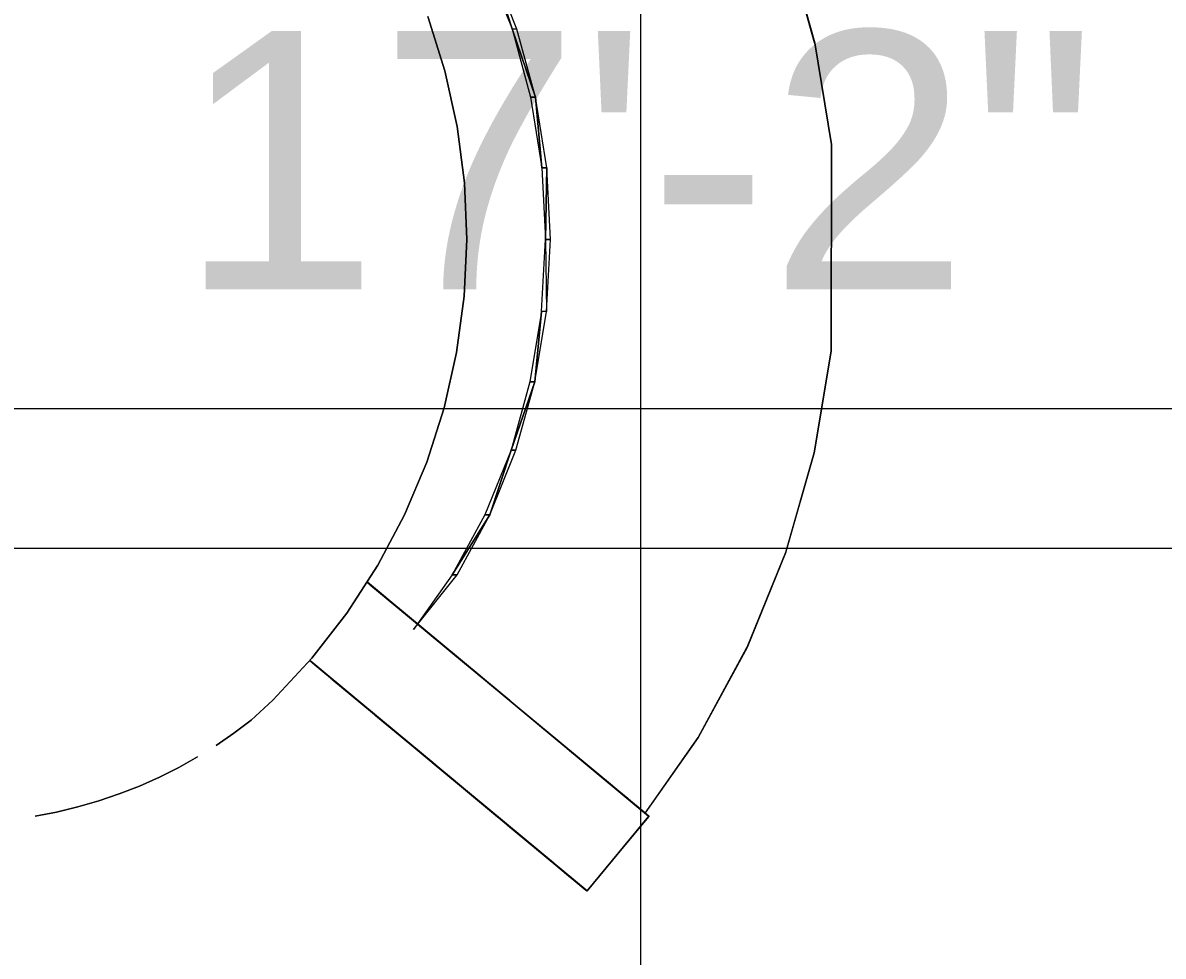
# Model space of a CAD drawing. Extents: x -566 to 72611, y -487 to 32334.
# Drawn here: x 423.36 to 436.6, y 148.78 to 159.62 of the extents above; entities that cross this region are included whole.
import ezdxf

# ---------------------------------------------------------------- set-up
doc = ezdxf.new("R2010")
doc.units = 0
doc.header["$LTSCALE"] = 0.5
doc.header["$MEASUREMENT"] = 0
doc.layers.get('0').update_dxf_attribs({"color": 20, "linetype": 'CONTINUOUS'})
doc.layers.get('DEFPOINTS').update_dxf_attribs({"linetype": 'CONTINUOUS', "lineweight": 5})
doc.layers.add('Annotations', color=40, linetype='CONTINUOUS', lineweight=5)
doc.layers.add('floor', color=7, linetype='CONTINUOUS', lineweight=5, true_color=0xcfcfcf)
doc.layers.add('layout', color=7, linetype='CONTINUOUS', lineweight=5, true_color=0xcfcfcf)
doc.styles.get("Standard").update_dxf_attribs({"font": 'arial.ttf'})
doc.dimstyles.new('Arch96', dxfattribs={"dimscale": 96, "dimtxt": 0.03125, "dimasz": 0.015625, "dimexe": 0.046875, "dimexo": 0.0625, "dimgap": 0.03125, "dimtad": 1, "dimtoh": 1, "dimdec": 4, "dimzin": 3, "dimdsep": 46, "dimlunit": 4, "dimtxsty": 'Standard', "dimblk": 'DOT', "dimcen": 0, "dimdle": 0.046875, "dimclrd": 256, "dimclre": 256, "dimclrt": 256, "dimaunit": 1, "dimadec": 3, "dimazin": 2, "dimtfac": 1, "dimtdec": 4, "dimtmove": 2, "dimatfit": 3, "dimldrblk": 'ARO14', "dimfxl": 1, "dimfrac": 2, "dimlwd": -1, "dimlwe": -1, "dimarcsym": 0})

# ---------------------------------------------------------------- blocks, each defined once
blk = doc.blocks.new('_Dot')
at = {"color": 0, "linetype": 'ByBlock', "lineweight": -2}
blk.add_line((-0.5, 0), (-1, 0), dxfattribs=at)
at = {"color": 0, "linetype": 'ByBlock', "const_width": 0.5}
blk.add_lwpolyline([(-0.25, 0, 1), (0.25, 0, 1)], format="xyb", close=True, dxfattribs=at)
blk = doc.blocks.new('*D12')
at = {"layer": 'Annotations', "transparency": 16777216}
for p, q in [((327.5, 167.75), (327.5, 149.016)), ((533.5, 167.75), (533.5, 149.016)), ((329, 153.516), (532, 153.516))]:
    blk.add_line(p, q, dxfattribs=at)
at = {"layer": 'DEFPOINTS', "color": 0, "transparency": 16777216}
for p in [(327.5, 173.75), (533.5, 173.75), (533.5, 153.516)]:
    blk.add_point(p, dxfattribs=at)
at = {"layer": 'Annotations', "transparency": 16777216, "xscale": 1.5, "yscale": 1.5, "zscale": 1.5, "rotation": 180}
blk.add_blockref('_Dot', (327.5, 153.516), dxfattribs=at)
at = {"layer": 'Annotations', "transparency": 16777216, "xscale": 1.5, "yscale": 1.5, "zscale": 1.5}
blk.add_blockref('_Dot', (533.5, 153.516), dxfattribs=at)
at = {"layer": 'Annotations', "transparency": 16777216, "insert": (430.5, 158.023), "char_height": 3, "attachment_point": 5}
blk.add_mtext('17\'-2"', dxfattribs=at)
blk = doc.blocks.new('ARO14')
blk.add_line((0, 0), (-1.0208, 0))
at = {"const_width": 0.0625}
blk.add_lwpolyline([(-0.7701, 0.4684), (0, 0), (-0.7701, -0.4684)], dxfattribs=at)

msp = doc.modelspace()

# ---------------------------------------------------------------- hatches: boundary and pattern name
at = {"layer": 'floor'}
h = msp.add_hatch(dxfattribs=at)
h.set_pattern_fill('ANSI37', color=256, scale=100, angle=45)
h.set_pattern_definition([(90, (243.028, 267.632), (-12.5, 9e-16), []), (180, (243.028, 267.632), (-9e-16, -12.5), [])])
h.paths.add_polyline_path([(253.46925, 349.5), (154.11744, 349.5), (154.11744, 348.5), (101.14781, 348.5), (101.14781, 349.5), (0, 349.5), (0, 344.5), (36, 344.5, -0.33835703), (0, 308.66941), (0, 308.5), (0, 173.75), (253.46925, 173.75)])
h.paths.add_polyline_path([(36, 344.5), (0, 344.5), (0, 308.66941, 0.33835703)], flags=17)
h.paths.add_polyline_path([(253.46925, 173.75), (0, 173.75), (0, 173.74997), (0, 169.75), (253.46925, 169.75)])
h.paths.add_polyline_path([(253.46925, 169.75), (0, 169.75), (0, 149.21137), (36, 149.21137, -0.33835703), (0, 113.38078), (0, 113.21137), (0, 29.94998), (0, -5), (253.46925, -5)])
h.paths.add_polyline_path([(36, 149.21137), (0, 149.21137), (0, 113.38078, 0.33835703)], flags=17)
h.paths.add_polyline_path([(575.25, 169.75), (510, 169.75), (474.75, 169.75), (327.5, 169.75), (285.46925, 169.75), (285.46925, 165.75), (253.46925, 165.75), (253.46925, -5), (263.99725, -5), (263.99725, 95.99051), (287, 95.99051), (287, 97.5), (292, 97.5), (292, -5), (341.25, -5), (341.25, 13.02988), (341.25012, 15.02988), (346.24839, 15.02988, 0.36108524), (374.08728, 41.24999), (346.25012, 41.24999), (346.25012, 42.99999), (341.25, 42.99999), (341.25, 44.99999), (341.25, 97.5), (357.75, 97.5), (405.75, 97.5), (575.25, 97.5)])

# ---------------------------------------------------------------- linework, layer by layer
at = {"layer": 'layout'}
for points in [[(432.55753, 159.38877, 2.21469), (432.55753, 159.38877, 2.21469), (432.55497, 159.3888, 2.17445), (432.23379, 160.54251, 2.23662)], [(428.74042, 160.30048, -7.71614), (428.74042, 160.30048, -7.71614), (429.03958, 159.54765, -7.7356), (428.79791, 160.30035, -6.82658)], [(429.09707, 159.54752, -6.84605), (429.09707, 159.54752, -6.84605), (428.79791, 160.30035, -6.82658), (429.03958, 159.54765, -7.7356)], [(428.25988, 159.06108, -10.77782), (428.25988, 159.06108, -10.77782), (428.06054, 159.69146, -10.77782), (428.25988, 159.06108, -9.65101)], [(428.06054, 159.69146, -9.65101), (428.06054, 159.69146, -9.65101), (428.25988, 159.06108, -9.65101), (428.06054, 159.69146, -10.77782)], [(429.25625, 158.75454, -7.74973), (429.25625, 158.75454, -7.74973), (429.31374, 158.75441, -6.86018), (429.03958, 159.54765, -7.7356)], [(429.09707, 159.54752, -6.84605), (429.09707, 159.54752, -6.84605), (429.03958, 159.54765, -7.7356), (429.31374, 158.75441, -6.86018)], [(432.55753, 159.38877, 2.21469), (432.55753, 159.38877, 2.21469), (432.55631, 159.38789, 2.25488), (432.75254, 158.2046, 2.20396)], [(428.4028, 158.41622, -10.77782), (428.4028, 158.41622, -10.77782), (428.25988, 159.06108, -10.77782), (428.4028, 158.41622, -9.65101)], [(428.25988, 159.06108, -9.65101), (428.25988, 159.06108, -9.65101), (428.4028, 158.41622, -9.65101), (428.25988, 159.06108, -10.77782)], [(429.25625, 158.75454, -7.74973), (429.25625, 158.75454, -7.74973), (429.38691, 157.93429, -7.75831), (429.31374, 158.75441, -6.86018)], [(429.44441, 157.93416, -6.86875), (429.44441, 157.93416, -6.86875), (429.31374, 158.75441, -6.86018), (429.38691, 157.93429, -7.75831)], [(428.48844, 157.76163, -10.77782), (428.48844, 157.76163, -10.77782), (428.4028, 158.41622, -10.77782), (428.48844, 157.76163, -9.65101)], [(428.4028, 158.41622, -9.65101), (428.4028, 158.41622, -9.65101), (428.48844, 157.76163, -9.65101), (428.4028, 158.41622, -10.77782)], [(432.74857, 155.80613, 2.21651), (432.74857, 155.80613, 2.21651), (432.75254, 158.2046, 2.20396), (432.74735, 155.8069, 2.25669)], [(429.38691, 157.93429, -7.75831), (429.38691, 157.93429, -7.75831), (429.42941, 157.10042, -7.76118), (429.44441, 157.93416, -6.86875)], [(429.48703, 157.10029, -6.87163), (429.48703, 157.10029, -6.87163), (429.44441, 157.93416, -6.86875), (429.42941, 157.10042, -7.76118)], [(428.51596, 157.10226, -10.77782), (428.51596, 157.10226, -10.77782), (428.48844, 157.76163, -10.77782), (428.51596, 157.10226, -9.65101)], [(428.48844, 157.76163, -9.65101), (428.48844, 157.76163, -9.65101), (428.51596, 157.10226, -9.65101), (428.48844, 157.76163, -10.77782)], [(428.48538, 156.443, -10.77782), (428.48538, 156.443, -10.77782), (428.51596, 157.10226, -10.77782), (428.48538, 156.443, -9.65101)], [(428.51596, 157.10226, -9.65101), (428.51596, 157.10226, -9.65101), (428.48538, 156.443, -9.65101), (428.51596, 157.10226, -10.77782)], [(429.42941, 157.10042, -7.76118), (429.42941, 157.10042, -7.76118), (429.44054, 156.26665, -6.86875), (429.38305, 156.26678, -7.75831)], [(429.48703, 157.10029, -6.87163), (429.48703, 157.10029, -6.87163), (429.42941, 157.10042, -7.76118), (429.44054, 156.26665, -6.86875)], [(428.39671, 155.78881, -10.77782), (428.39671, 155.78881, -10.77782), (428.48538, 156.443, -10.77782), (428.39671, 155.78881, -9.65101)], [(428.48538, 156.443, -9.65101), (428.48538, 156.443, -9.65101), (428.39671, 155.78881, -9.65101), (428.48538, 156.443, -10.77782)], [(429.24858, 155.44715, -7.74973), (429.24858, 155.44715, -7.74973), (429.30608, 155.44701, -6.86018), (429.38305, 156.26678, -7.75831)], [(429.44054, 156.26665, -6.86875), (429.44054, 156.26665, -6.86875), (429.38305, 156.26678, -7.75831), (429.30608, 155.44701, -6.86018)], [(428.25081, 155.14462, -10.77782), (428.25081, 155.14462, -10.77782), (428.39671, 155.78881, -10.77782), (428.25081, 155.14462, -9.65101)], [(428.39671, 155.78881, -9.65101), (428.39671, 155.78881, -9.65101), (428.25081, 155.14462, -9.65101), (428.39671, 155.78881, -10.77782)], [(432.74857, 155.80613, 2.21651), (432.74857, 155.80613, 2.21651), (432.54966, 154.62278, 2.23962), (432.74613, 155.8058, 2.17627)], [(429.24858, 155.44715, -7.74973), (429.24858, 155.44715, -7.74973), (429.02824, 154.65505, -7.7356), (429.30608, 155.44701, -6.86018)], [(429.08573, 154.65492, -6.84605), (429.08573, 154.65492, -6.84605), (429.30608, 155.44701, -6.86018), (429.02824, 154.65505, -7.7356)], [(428.04854, 154.51517, -10.77782), (428.04854, 154.51517, -10.77782), (428.25081, 155.14462, -10.77782), (428.04854, 154.51517, -9.65101)], [(428.25081, 155.14462, -9.65101), (428.25081, 155.14462, -9.65101), (428.04854, 154.51517, -9.65101), (428.25081, 155.14462, -10.77782)], [(428.72559, 153.90362, -7.71614), (428.72559, 153.90362, -7.71614), (428.78309, 153.90348, -6.82658), (429.02824, 154.65505, -7.7356)], [(429.08573, 154.65492, -6.84605), (429.08573, 154.65492, -6.84605), (429.02824, 154.65505, -7.7356), (428.78309, 153.90348, -6.82658)], [(432.22228, 153.47043, 2.27361), (432.22228, 153.47043, 2.27361), (432.54966, 154.62278, 2.23962), (432.22118, 153.4723, 2.31377)], [(427.79163, 153.90523, -10.77782), (427.79163, 153.90523, -10.77782), (428.04854, 154.51517, -10.77782), (427.79163, 153.90523, -9.65101)], [(428.04854, 154.51517, -9.65101), (428.04854, 154.51517, -9.65101), (427.79163, 153.90523, -9.65101), (428.04854, 154.51517, -10.77782)], [(427.48192, 153.31934, -10.77782), (427.48192, 153.31934, -10.77782), (427.79163, 153.90523, -10.77782), (427.48192, 153.31934, -9.65101)], [(427.79163, 153.90523, -9.65101), (427.79163, 153.90523, -9.65101), (427.48192, 153.31934, -9.65101), (427.79163, 153.90523, -10.77782)], [(428.72559, 153.90362, -7.71614), (428.72559, 153.90362, -7.71614), (428.34568, 153.20525, -7.69168), (428.78309, 153.90348, -6.82658)], [(428.40317, 153.20511, -6.80212), (428.40317, 153.20511, -6.80212), (428.78309, 153.90348, -6.82658), (428.34568, 153.20525, -7.69168)], [(432.22118, 153.4723, 2.31377), (432.22118, 153.4723, 2.31377), (431.76977, 152.36634, 2.35818), (432.22228, 153.47043, 2.27361)], [(431.77062, 152.36399, 2.31804), (431.77062, 152.36399, 2.31804), (432.22228, 153.47043, 2.27361), (431.76977, 152.36634, 2.35818)], [(432.22228, 153.47043, 2.27361), (432.22228, 153.47043, 2.27361), (431.77062, 152.36399, 2.31804), (432.21971, 153.46989, 2.23338)], [(427.12162, 152.76188, -10.77782), (427.12162, 152.76188, -10.77782), (427.48192, 153.31934, -10.77782), (427.12162, 152.76188, -9.65101)], [(427.48192, 153.31934, -9.65101), (427.48192, 153.31934, -9.65101), (427.12162, 152.76188, -9.65101), (427.48192, 153.31934, -10.77782)], [(428.34568, 153.20525, -7.69168), (428.34568, 153.20525, -7.69168), (427.89474, 152.57152, -7.66262), (428.40317, 153.20511, -6.80212)], [(428.22808, 152.39744, -10.58163), (428.22808, 152.39744, -10.58163), (428.20822, 152.41397, -10.8041), (427.35963, 153.1193, -10.69409)], [(427.3801, 153.10232, -10.46512), (427.3801, 153.10232, -10.46512), (428.22808, 152.39744, -10.58163), (427.35963, 153.1193, -10.69409)], [(427.36609, 153.11392, -16.26141), (427.36609, 153.11392, -16.26141), (428.26305, 152.36837, -16.70766), (427.41507, 153.07322, -16.82439)], [(428.21529, 152.40812, -16.15772), (428.21529, 152.40812, -16.15772), (428.26305, 152.36837, -16.70766), (427.36609, 153.11392, -16.26141)], [(428.24916, 152.37997, -10.3593), (428.24916, 152.37997, -10.3593), (428.22808, 152.39744, -10.58163), (427.3801, 153.10232, -10.46512)], [(427.40167, 153.08433, -10.23632), (427.40167, 153.08433, -10.23632), (428.24916, 152.37997, -10.3593), (427.3801, 153.10232, -10.46512)], [(428.26999, 152.36265, -10.15002), (428.26999, 152.36265, -10.15002), (428.24916, 152.37997, -10.3593), (427.40167, 153.08433, -10.23632)], [(427.42567, 153.06437, -9.99578), (427.42567, 153.06437, -9.99578), (428.26999, 152.36265, -10.15002), (427.40167, 153.08433, -10.23632)], [(427.41507, 153.07322, -16.82439), (427.41507, 153.07322, -16.82439), (428.31653, 152.32396, -17.25683), (427.46977, 153.02774, -17.38655)], [(428.26305, 152.36837, -16.70766), (428.26305, 152.36837, -16.70766), (428.31653, 152.32396, -17.25683), (427.41507, 153.07322, -16.82439)], [(428.79437, 151.92677, -6.53391), (428.79437, 151.92677, -6.53391), (428.26999, 152.36265, -10.15002), (427.42567, 153.06437, -9.99578)], [(427.95675, 152.62302, -6.33389), (427.95675, 152.62302, -6.33389), (428.79437, 151.92677, -6.53391), (427.42567, 153.06437, -9.99578)], [(427.46977, 153.02774, -17.38655), (427.46977, 153.02774, -17.38655), (428.37562, 152.27485, -17.80513), (427.5302, 152.97749, -17.94785)], [(428.31653, 152.32396, -17.25683), (428.31653, 152.32396, -17.25683), (428.37562, 152.27485, -17.80513), (427.46977, 153.02774, -17.38655)], [(427.5302, 152.97749, -17.94785), (427.5302, 152.97749, -17.94785), (428.44032, 152.22105, -18.35249), (427.59648, 152.9224, -18.50816)], [(428.37562, 152.27485, -17.80513), (428.37562, 152.27485, -17.80513), (428.44032, 152.22105, -18.35249), (427.5302, 152.97749, -17.94785)], [(427.59648, 152.9224, -18.50816), (427.59648, 152.9224, -18.50816), (428.51062, 152.16259, -18.8988), (427.66849, 152.86258, -19.06741)], [(428.44032, 152.22105, -18.35249), (428.44032, 152.22105, -18.35249), (428.51062, 152.16259, -18.8988), (427.59648, 152.9224, -18.50816)], [(426.71367, 152.23704, -10.77782), (426.71367, 152.23704, -10.77782), (427.12162, 152.76188, -10.77782), (426.71367, 152.23704, -9.65101)], [(427.12162, 152.76188, -9.65101), (427.12162, 152.76188, -9.65101), (426.71367, 152.23704, -9.65101), (427.12162, 152.76188, -10.77782)], [(427.66849, 152.86258, -19.06741), (427.66849, 152.86258, -19.06741), (428.58664, 152.09946, -19.44399), (427.74622, 152.79794, -19.62552)], [(428.51062, 152.16259, -18.8988), (428.51062, 152.16259, -18.8988), (428.58664, 152.09946, -19.44399), (427.66849, 152.86258, -19.06741)], [(427.74622, 152.79794, -19.62552), (427.74622, 152.79794, -19.62552), (428.66815, 152.0317, -19.98798), (427.82968, 152.72857, -20.1824)], [(428.58664, 152.09946, -19.44399), (428.58664, 152.09946, -19.44399), (428.66815, 152.0317, -19.98798), (427.74622, 152.79794, -19.62552)], [(427.82968, 152.72857, -20.1824), (427.82968, 152.72857, -20.1824), (428.75551, 151.95902, -20.53263), (427.91862, 152.65469, -20.73612)], [(428.66815, 152.0317, -19.98798), (428.66815, 152.0317, -19.98798), (428.75551, 151.95902, -20.53263), (427.82968, 152.72857, -20.1824)], [(427.91862, 152.65469, -20.73612), (427.91862, 152.65469, -20.73612), (428.84226, 151.88692, -21.0585), (428.00561, 152.58237, -21.26353)], [(428.75551, 151.95902, -20.53263), (428.75551, 151.95902, -20.53263), (428.84226, 151.88692, -21.0585), (427.91862, 152.65469, -20.73612)], [(428.50246, 152.16942, -3.21088), (428.50246, 152.16942, -3.21088), (427.95675, 152.62302, -6.33389), (428.68838, 152.0149, -2.14702)], [(428.00561, 152.58237, -21.26353), (428.00561, 152.58237, -21.26353), (428.92839, 151.81534, -21.58658), (428.09138, 152.5111, -21.78936)], [(428.84226, 151.88692, -21.0585), (428.84226, 151.88692, -21.0585), (428.92839, 151.81534, -21.58658), (428.00561, 152.58237, -21.26353)], [(428.09138, 152.5111, -21.78936), (428.09138, 152.5111, -21.78936), (429.01356, 151.74456, -22.11488), (428.17618, 152.44062, -22.31541)], [(428.92839, 151.81534, -21.58658), (428.92839, 151.81534, -21.58658), (429.01356, 151.74456, -22.11488), (428.09138, 152.5111, -21.78936)], [(428.17618, 152.44062, -22.31541), (428.17618, 152.44062, -22.31541), (429.09787, 151.67454, -22.64339), (428.26, 152.37091, -22.8417)], [(429.01356, 151.74456, -22.11488), (429.01356, 151.74456, -22.11488), (429.09787, 151.67454, -22.64339), (428.17618, 152.44062, -22.31541)], [(431.77062, 152.36399, 2.31804), (431.77062, 152.36399, 2.31804), (431.20044, 151.31773, 2.37234), (431.76805, 152.36333, 2.27782)], [(426.26087, 151.74874, -10.77782), (426.26087, 151.74874, -10.77782), (426.71367, 152.23704, -10.77782), (426.26087, 151.74874, -9.65101)], [(426.71367, 152.23704, -9.65101), (426.71367, 152.23704, -9.65101), (426.26087, 151.74874, -9.65101), (426.71367, 152.23704, -10.77782)], [(426.6948, 152.20666, -16.82439), (426.6948, 152.20666, -16.82439), (426.7495, 152.16118, -17.38655), (427.59626, 151.45741, -17.25683)], [(427.54278, 151.50181, -16.70766), (427.54278, 151.50181, -16.70766), (426.6948, 152.20666, -16.82439), (427.59626, 151.45741, -17.25683)], [(428.0741, 151.06021, -6.53391), (428.0741, 151.06021, -6.53391), (426.7054, 152.19781, -9.99578), (427.54972, 151.49606, -10.15002)], [(427.23648, 151.75646, -6.33389), (427.23648, 151.75646, -6.33389), (426.7054, 152.19781, -9.99578), (428.0741, 151.06021, -6.53391)], [(426.7495, 152.16118, -17.38655), (426.7495, 152.16118, -17.38655), (426.80993, 152.1109, -17.94785), (427.65535, 151.40829, -17.80513)], [(427.59626, 151.45741, -17.25683), (427.59626, 151.45741, -17.25683), (426.7495, 152.16118, -17.38655), (427.65535, 151.40829, -17.80513)], [(426.80993, 152.1109, -17.94785), (426.80993, 152.1109, -17.94785), (426.87621, 152.05585, -18.50816), (427.72005, 151.35449, -18.35249)], [(427.65535, 151.40829, -17.80513), (427.65535, 151.40829, -17.80513), (426.80993, 152.1109, -17.94785), (427.72005, 151.35449, -18.35249)], [(426.87621, 152.05585, -18.50816), (426.87621, 152.05585, -18.50816), (426.94822, 151.99599, -19.06741), (427.79035, 151.29604, -18.8988)], [(427.72005, 151.35449, -18.35249), (427.72005, 151.35449, -18.35249), (426.87621, 152.05585, -18.50816), (427.79035, 151.29604, -18.8988)], [(426.94822, 151.99599, -19.06741), (426.94822, 151.99599, -19.06741), (427.02595, 151.93138, -19.62553), (427.86637, 151.2329, -19.44399)], [(427.79035, 151.29604, -18.8988), (427.79035, 151.29604, -18.8988), (426.94822, 151.99599, -19.06741), (427.86637, 151.2329, -19.44399)], [(427.02595, 151.93138, -19.62553), (427.02595, 151.93138, -19.62553), (427.10941, 151.86201, -20.18239), (427.94788, 151.16515, -19.98798)], [(427.86637, 151.2329, -19.44399), (427.86637, 151.2329, -19.44399), (427.02595, 151.93138, -19.62553), (427.94788, 151.16515, -19.98798)], [(427.10941, 151.86201, -20.18239), (427.10941, 151.86201, -20.18239), (427.19835, 151.78813, -20.73612), (428.03524, 151.09246, -20.53263)], [(427.94788, 151.16515, -19.98798), (427.94788, 151.16515, -19.98798), (427.10941, 151.86201, -20.18239), (428.03524, 151.09246, -20.53263)], [(426.00827, 151.51965, -9.65101), (426.00827, 151.51965, -9.65101), (426.00827, 151.51965, -10.77782), (426.26087, 151.74874, -9.65101)], [(426.26087, 151.74874, -10.77782), (426.26087, 151.74874, -10.77782), (426.26087, 151.74874, -9.65101), (426.00827, 151.51965, -10.77782)], [(427.19835, 151.78813, -20.73612), (427.19835, 151.78813, -20.73612), (427.28534, 151.71582, -21.26353), (428.12198, 151.02036, -21.05851)], [(428.03524, 151.09246, -20.53263), (428.03524, 151.09246, -20.53263), (427.19835, 151.78813, -20.73612), (428.12198, 151.02036, -21.05851)], [(428.61664, 150.60921, -3.42875), (428.61664, 150.60921, -3.42875), (427.23648, 151.75646, -6.33389), (428.0741, 151.06021, -6.53391)], [(427.78218, 151.30286, -3.21088), (427.78218, 151.30286, -3.21088), (427.23648, 151.75646, -6.33389), (428.61664, 150.60921, -3.42875)], [(427.28534, 151.71582, -21.26353), (427.28534, 151.71582, -21.26353), (427.37111, 151.64454, -21.78936), (428.20812, 150.94878, -21.58658)], [(428.12198, 151.02036, -21.05851), (428.12198, 151.02036, -21.05851), (427.28534, 151.71582, -21.26353), (428.20812, 150.94878, -21.58658)], [(430.18257, 150.77297, 0.90917), (430.18257, 150.77297, 0.90917), (430.12726, 150.81891, 0.68324), (429.09787, 151.67454, -22.64339)], [(429.30816, 151.49967, 0.97607), (429.30816, 151.49967, 0.97607), (430.18257, 150.77297, 0.90917), (429.09787, 151.67454, -22.64339)], [(427.37111, 151.64454, -21.78936), (427.37111, 151.64454, -21.78936), (427.45591, 151.57406, -22.31541), (428.29329, 150.878, -22.11488)], [(428.20812, 150.94878, -21.58658), (428.20812, 150.94878, -21.58658), (427.37111, 151.64454, -21.78936), (428.29329, 150.878, -22.11488)], [(427.45591, 151.57406, -22.31541), (427.45591, 151.57406, -22.31541), (427.53973, 151.50435, -22.8417), (428.3776, 150.80798, -22.64339)], [(428.29329, 150.878, -22.11488), (428.29329, 150.878, -22.11488), (427.45591, 151.57406, -22.31541), (428.3776, 150.80798, -22.64339)], [(425.80845, 151.36746, -9.65101), (425.80845, 151.36746, -9.65101), (425.80845, 151.36746, -10.77782), (426.00827, 151.51965, -9.65101)], [(426.00827, 151.51965, -10.77782), (426.00827, 151.51965, -10.77782), (426.00827, 151.51965, -9.65101), (425.80845, 151.36746, -10.77782)], [(427.53973, 151.50435, -22.8417), (427.53973, 151.50435, -22.8417), (427.6227, 151.43543, -23.3682), (428.46081, 150.73879, -23.17215)], [(428.3776, 150.80798, -22.64339), (428.3776, 150.80798, -22.64339), (427.53973, 151.50435, -22.8417), (428.46081, 150.73879, -23.17215)], [(427.6227, 151.43543, -23.3682), (427.6227, 151.43543, -23.3682), (427.7047, 151.36728, -23.89493), (428.54317, 150.67033, -23.70112)], [(428.46081, 150.73879, -23.17215), (428.46081, 150.73879, -23.17215), (427.6227, 151.43543, -23.3682), (428.54317, 150.67033, -23.70112)], [(430.23996, 150.72517, 1.13428), (430.23996, 150.72517, 1.13428), (430.18257, 150.77297, 0.90917), (429.30816, 151.49967, 0.97607)], [(429.35945, 151.4571, 1.12241), (429.35945, 151.4571, 1.12241), (430.23996, 150.72517, 1.13428), (429.30816, 151.49967, 0.97607)], [(429.41269, 151.41282, 1.26763), (429.41269, 151.41282, 1.26763), (430.23996, 150.72517, 1.13428), (429.35945, 151.4571, 1.12241)], [(430.29978, 150.67553, 1.35852), (430.29978, 150.67553, 1.35852), (430.23996, 150.72517, 1.13428), (429.41269, 151.41282, 1.26763)], [(429.46801, 151.36682, 1.41171), (429.46801, 151.36682, 1.41171), (430.29978, 150.67553, 1.35852), (429.41269, 151.41282, 1.26763)], [(425.60158, 151.2246, -9.65101), (425.60158, 151.2246, -9.65101), (425.60158, 151.2246, -10.77782), (425.80845, 151.36746, -9.65101)], [(425.80845, 151.36746, -10.77782), (425.80845, 151.36746, -10.77782), (425.80845, 151.36746, -9.65101), (425.60158, 151.2246, -10.77782)], [(427.7047, 151.36728, -23.89493), (427.7047, 151.36728, -23.89493), (427.78572, 151.29992, -24.42188), (428.62456, 150.60269, -24.23031)], [(428.54317, 150.67033, -23.70112), (428.54317, 150.67033, -23.70112), (427.7047, 151.36728, -23.89493), (428.62456, 150.60269, -24.23031)], [(428.80244, 150.45482, -2.36571), (428.80244, 150.45482, -2.36571), (427.78218, 151.30286, -3.21088), (428.61664, 150.60921, -3.42875)], [(427.96811, 151.14835, -2.14702), (427.96811, 151.14835, -2.14702), (427.78218, 151.30286, -3.21088), (428.80244, 150.45482, -2.36571)], [(427.78572, 151.29992, -24.42188), (427.78572, 151.29992, -24.42188), (427.86576, 151.23336, -24.94904), (428.70497, 150.53586, -24.75971)], [(428.62456, 150.60269, -24.23031), (428.62456, 150.60269, -24.23031), (427.78572, 151.29992, -24.42188), (428.70497, 150.53586, -24.75971)], [(430.36167, 150.62406, 1.58187), (430.36167, 150.62406, 1.58187), (430.29978, 150.67553, 1.35852), (429.46801, 151.36682, 1.41171)], [(429.52539, 151.31917, 1.55461), (429.52539, 151.31917, 1.55461), (430.36167, 150.62406, 1.58187), (429.46801, 151.36682, 1.41171)], [(429.58472, 151.26981, 1.69627), (429.58472, 151.26981, 1.69627), (430.36167, 150.62406, 1.58187), (429.52539, 151.31917, 1.55461)], [(430.58497, 150.43849, 2.45297), (430.58497, 150.43849, 2.45297), (431.20044, 151.31773, 2.37234), (430.58461, 150.44154, 2.49307)], [(427.86576, 151.23336, -24.94904), (427.86576, 151.23336, -24.94904), (427.94496, 151.16756, -25.47641), (428.78441, 150.46979, -25.28934)], [(428.70497, 150.53586, -24.75971), (428.70497, 150.53586, -24.75971), (427.86576, 151.23336, -24.94904), (428.78441, 150.46979, -25.28934)], [(427.94496, 151.16756, -25.47641), (427.94496, 151.16756, -25.47641), (428.02318, 151.10256, -26.00399), (428.86299, 150.40451, -25.81917)], [(428.78441, 150.46979, -25.28934), (428.78441, 150.46979, -25.28934), (427.94496, 151.16756, -25.47641), (428.86299, 150.40451, -25.81917)], [(428.8374, 150.42578, -2.16733), (428.8374, 150.42578, -2.16733), (427.96811, 151.14835, -2.14702), (428.80244, 150.45482, -2.36571)], [(428.87274, 150.39637, -1.96951), (428.87274, 150.39637, -1.96951), (427.96811, 151.14835, -2.14702), (428.8374, 150.42578, -2.16733)], [(428.00344, 151.11894, -1.94623), (428.00344, 151.11894, -1.94623), (427.96811, 151.14835, -2.14702), (428.87274, 150.39637, -1.96951)], [(430.42576, 150.57075, 1.80428), (430.42576, 150.57075, 1.80428), (430.36167, 150.62406, 1.58187), (429.58472, 151.26981, 1.69627)], [(429.64613, 151.21883, 1.83665), (429.64613, 151.21883, 1.83665), (430.42576, 150.57075, 1.80428), (429.58472, 151.26981, 1.69627)], [(430.49204, 150.51563, 2.02573), (430.49204, 150.51563, 2.02573), (430.42576, 150.57075, 1.80428), (429.64613, 151.21883, 1.83665)], [(429.70936, 151.16619, 1.97573), (429.70936, 151.16619, 1.97573), (430.49204, 150.51563, 2.02573), (429.64613, 151.21883, 1.83665)], [(429.77467, 151.11193, 2.11346), (429.77467, 151.11193, 2.11346), (430.49204, 150.51563, 2.02573), (429.70936, 151.16619, 1.97573)], [(425.16836, 150.96813, -9.65101), (425.16836, 150.96813, -9.65101), (425.16836, 150.96813, -10.77782), (425.38801, 151.0914, -9.65101)], [(425.38801, 151.0914, -10.77782), (425.38801, 151.0914, -10.77782), (425.38801, 151.0914, -9.65101), (425.16836, 150.96813, -10.77782)], [(428.90868, 150.36656, -1.77183), (428.90868, 150.36656, -1.77183), (428.00344, 151.11894, -1.94623), (428.87274, 150.39637, -1.96951)], [(428.03938, 151.08907, -1.74519), (428.03938, 151.08907, -1.74519), (428.00344, 151.11894, -1.94623), (428.90868, 150.36656, -1.77183)], [(428.02318, 151.10256, -26.00399), (428.02318, 151.10256, -26.00399), (428.10042, 151.03836, -26.53178), (428.9406, 150.34003, -26.34921)], [(428.86299, 150.40451, -25.81917), (428.86299, 150.40451, -25.81917), (428.02318, 151.10256, -26.00399), (428.9406, 150.34003, -26.34921)], [(428.94499, 150.3363, -1.57428), (428.94499, 150.3363, -1.57428), (428.03938, 151.08907, -1.74519), (428.90868, 150.36656, -1.77183)], [(428.07581, 151.05877, -1.54428), (428.07581, 151.05877, -1.54428), (428.03938, 151.08907, -1.74519), (428.94499, 150.3363, -1.57428)], [(428.9819, 150.30563, -1.37689), (428.9819, 150.30563, -1.37689), (428.07581, 151.05877, -1.54428), (428.94499, 150.3363, -1.57428)], [(428.11285, 151.02801, -1.34352), (428.11285, 151.02801, -1.34352), (428.07581, 151.05877, -1.54428), (428.9819, 150.30563, -1.37689)], [(428.17681, 150.97486, -27.06032), (428.17681, 150.97486, -27.06032), (429.01711, 150.2764, -26.87887), (428.10042, 151.03836, -26.53178)], [(428.9406, 150.34003, -26.34921), (428.9406, 150.34003, -26.34921), (428.10042, 151.03836, -26.53178), (429.01711, 150.2764, -26.87887)], [(429.01931, 150.27454, -1.17963), (429.01931, 150.27454, -1.17963), (428.11285, 151.02801, -1.34352), (428.9819, 150.30563, -1.37689)], [(428.15037, 150.99683, -1.14291), (428.15037, 150.99683, -1.14291), (428.11285, 151.02801, -1.34352), (429.01931, 150.27454, -1.17963)], [(430.56063, 150.45871, 2.2462), (430.56063, 150.45871, 2.2462), (430.49204, 150.51563, 2.02573), (429.77467, 151.11193, 2.11346)], [(429.84192, 151.05605, 2.24976), (429.84192, 151.05605, 2.24976), (430.56063, 150.45871, 2.2462), (429.77467, 151.11193, 2.11346)], [(430.63129, 150.39998, 2.46564), (430.63129, 150.39998, 2.46564), (430.56063, 150.45871, 2.2462), (429.84192, 151.05605, 2.24976)], [(429.911, 150.99861, 2.38464), (429.911, 150.99861, 2.38464), (430.63129, 150.39998, 2.46564), (429.84192, 151.05605, 2.24976)], [(424.94313, 150.85509, -9.65101), (424.94313, 150.85509, -9.65101), (424.94313, 150.85509, -10.77782), (425.16836, 150.96813, -9.65101)], [(425.16836, 150.96813, -10.77782), (425.16836, 150.96813, -10.77782), (425.16836, 150.96813, -9.65101), (424.94313, 150.85509, -10.77782)], [(429.05732, 150.24299, -0.98252), (429.05732, 150.24299, -0.98252), (428.15037, 150.99683, -1.14291), (429.01931, 150.27454, -1.17963)], [(428.18838, 150.96522, -0.94244), (428.18838, 150.96522, -0.94244), (428.15037, 150.99683, -1.14291), (429.05732, 150.24299, -0.98252)], [(429.0957, 150.21104, -0.78556), (429.0957, 150.21104, -0.78556), (428.18838, 150.96522, -0.94244), (429.05732, 150.24299, -0.98252)], [(428.22688, 150.93321, -0.74211), (428.22688, 150.93321, -0.74211), (428.18838, 150.96522, -0.94244), (429.0957, 150.21104, -0.78556)], [(429.13468, 150.17869, -0.58874), (429.13468, 150.17869, -0.58874), (428.22688, 150.93321, -0.74211), (429.0957, 150.21104, -0.78556)], [(428.26599, 150.90074, -0.54194), (428.26599, 150.90074, -0.54194), (428.22688, 150.93321, -0.74211), (429.13468, 150.17869, -0.58874)], [(429.17416, 150.14588, -0.39208), (429.17416, 150.14588, -0.39208), (428.26599, 150.90074, -0.54194), (429.13468, 150.17869, -0.58874)], [(428.30559, 150.86784, -0.34191), (428.30559, 150.86784, -0.34191), (428.26599, 150.90074, -0.54194), (429.17416, 150.14588, -0.39208)], [(429.98203, 150.93954, 2.51804), (429.98203, 150.93954, 2.51804), (430.63129, 150.39998, 2.46564), (429.911, 150.99861, 2.38464)], [(430.63032, 150.40078, 2.50574), (430.63032, 150.40078, 2.50574), (430.63129, 150.39998, 2.46564), (429.98203, 150.93954, 2.51804)], [(430.62581, 150.40451, 2.54548), (430.62581, 150.40451, 2.54548), (430.63032, 150.40078, 2.50574), (429.98203, 150.93954, 2.51804)], [(430.05501, 150.87895, 2.64993), (430.05501, 150.87895, 2.64993), (430.62581, 150.40451, 2.54548), (429.98203, 150.93954, 2.51804)], [(424.71278, 150.75251, -10.77782), (424.71278, 150.75251, -10.77782), (424.71278, 150.75251, -9.65101), (424.47771, 150.66058, -10.77782)], [(424.71278, 150.75251, -9.65101), (424.71278, 150.75251, -9.65101), (424.47771, 150.66058, -10.77782), (424.47771, 150.66058, -9.65101)], [(424.71278, 150.75251, -9.65101), (424.71278, 150.75251, -9.65101), (424.71278, 150.75251, -10.77782), (424.94313, 150.85509, -9.65101)], [(424.94313, 150.85509, -10.77782), (424.94313, 150.85509, -10.77782), (424.94313, 150.85509, -9.65101), (424.71278, 150.75251, -10.77782)], [(429.21412, 150.11268, -0.19557), (429.21412, 150.11268, -0.19557), (428.30559, 150.86784, -0.34191), (429.17416, 150.14588, -0.39208)], [(428.34567, 150.83448, -0.14205), (428.34567, 150.83448, -0.14205), (428.30559, 150.86784, -0.34191), (429.21412, 150.11268, -0.19557)], [(429.25433, 150.07923, -0.00039), (429.25433, 150.07923, -0.00039), (428.34567, 150.83448, -0.14205), (429.21412, 150.11268, -0.19557)], [(428.38625, 150.80073, 0.05766), (428.38625, 150.80073, 0.05766), (428.34567, 150.83448, -0.14205), (429.25433, 150.07923, -0.00039)], [(429.30306, 150.03865, 0.229), (429.30306, 150.03865, 0.229), (428.38625, 150.80073, 0.05766), (429.25433, 150.07923, -0.00039)], [(428.42767, 150.76636, 0.25829), (428.42767, 150.76636, 0.25829), (428.38625, 150.80073, 0.05766), (429.30306, 150.03865, 0.229)], [(429.35387, 149.99642, 0.4565), (429.35387, 149.99642, 0.4565), (428.42767, 150.76636, 0.25829), (429.30306, 150.03865, 0.229)], [(428.47848, 150.72404, 0.49761), (428.47848, 150.72404, 0.49761), (428.42767, 150.76636, 0.25829), (429.35387, 149.99642, 0.4565)], [(430.61789, 150.41109, 2.58441), (430.61789, 150.41109, 2.58441), (430.62581, 150.40451, 2.54548), (430.05501, 150.87895, 2.64993)], [(430.60656, 150.42052, 2.62206), (430.60656, 150.42052, 2.62206), (430.61789, 150.41109, 2.58441), (430.05501, 150.87895, 2.64993)], [(430.59194, 150.43264, 2.65801), (430.59194, 150.43264, 2.65801), (430.60656, 150.42052, 2.62206), (430.05501, 150.87895, 2.64993)], [(430.07584, 150.86157, 2.68346), (430.07584, 150.86157, 2.68346), (430.59194, 150.43264, 2.65801), (430.05501, 150.87895, 2.64993)], [(430.57428, 150.44733, 2.69183), (430.57428, 150.44733, 2.69183), (430.59194, 150.43264, 2.65801), (430.07584, 150.86157, 2.68346)], [(430.09936, 150.84207, 2.71438), (430.09936, 150.84207, 2.71438), (430.57428, 150.44733, 2.69183), (430.07584, 150.86157, 2.68346)], [(430.55381, 150.46437, 2.72312), (430.55381, 150.46437, 2.72312), (430.57428, 150.44733, 2.69183), (430.09936, 150.84207, 2.71438)], [(430.12519, 150.82062, 2.74237), (430.12519, 150.82062, 2.74237), (430.55381, 150.46437, 2.72312), (430.09936, 150.84207, 2.71438)], [(430.53066, 150.48362, 2.75154), (430.53066, 150.48362, 2.75154), (430.55381, 150.46437, 2.72312), (430.12519, 150.82062, 2.74237)], [(430.15309, 150.79742, 2.76718), (430.15309, 150.79742, 2.76718), (430.53066, 150.48362, 2.75154), (430.12519, 150.82062, 2.74237)], [(430.50507, 150.50486, 2.77676), (430.50507, 150.50486, 2.77676), (430.53066, 150.48362, 2.75154), (430.15309, 150.79742, 2.76718)], [(430.18282, 150.77273, 2.78858), (430.18282, 150.77273, 2.78858), (430.50507, 150.50486, 2.77676), (430.15309, 150.79742, 2.76718)], [(430.47742, 150.52781, 2.79845), (430.47742, 150.52781, 2.79845), (430.50507, 150.50486, 2.77676), (430.18282, 150.77273, 2.78858)], [(430.21413, 150.74672, 2.80637), (430.21413, 150.74672, 2.80637), (430.47742, 150.52781, 2.79845), (430.18282, 150.77273, 2.78858)], [(430.45999, 150.54232, 2.80914), (430.45999, 150.54232, 2.80914), (430.47742, 150.52781, 2.79845), (430.21413, 150.74672, 2.80637)], [(430.24666, 150.71966, 2.82036), (430.24666, 150.71966, 2.82036), (430.45999, 150.54232, 2.80914), (430.21413, 150.74672, 2.80637)], [(424.23851, 150.57957, -9.65101), (424.23851, 150.57957, -9.65101), (424.23851, 150.57957, -10.77782), (424.47771, 150.66058, -9.65101)], [(424.47771, 150.66058, -10.77782), (424.47771, 150.66058, -10.77782), (424.47771, 150.66058, -9.65101), (424.23851, 150.57957, -10.77782)], [(429.40699, 149.95235, 0.68324), (429.40699, 149.95235, 0.68324), (428.47848, 150.72404, 0.49761), (429.35387, 149.99642, 0.4565)], [(428.53208, 150.67957, 0.73724), (428.53208, 150.67957, 0.73724), (428.47848, 150.72404, 0.49761), (429.40699, 149.95235, 0.68324)], [(429.4623, 149.90638, 0.90917), (429.4623, 149.90638, 0.90917), (428.53208, 150.67957, 0.73724), (429.40699, 149.95235, 0.68324)], [(428.58788, 150.63311, 0.97607), (428.58788, 150.63311, 0.97607), (428.53208, 150.67957, 0.73724), (429.4623, 149.90638, 0.90917)], [(429.51969, 149.85861, 1.13428), (429.51969, 149.85861, 1.13428), (428.58788, 150.63311, 0.97607), (429.4623, 149.90638, 0.90917)], [(428.63918, 150.59054, 1.12241), (428.63918, 150.59054, 1.12241), (428.58788, 150.63311, 0.97607), (429.51969, 149.85861, 1.13428)], [(430.41735, 150.57779, 2.83038), (430.41735, 150.57779, 2.83038), (430.45999, 150.54232, 2.80914), (430.24666, 150.71966, 2.82036)], [(430.28016, 150.69181, 2.83046), (430.28016, 150.69181, 2.83046), (430.41735, 150.57779, 2.83038), (430.24666, 150.71966, 2.82036)], [(430.28016, 150.69181, 2.83046), (430.28016, 150.69181, 2.83046), (430.38324, 150.60616, 2.83651), (430.31428, 150.66344, 2.83654)], [(430.28016, 150.69181, 2.83046), (430.28016, 150.69181, 2.83046), (430.41735, 150.57779, 2.83038), (430.38324, 150.60616, 2.83651)], [(430.34876, 150.6348, 2.83857), (430.34876, 150.6348, 2.83857), (430.38324, 150.60616, 2.83651), (430.31428, 150.66344, 2.83654)], [(423.7498, 150.45088, -9.65101), (423.7498, 150.45088, -9.65101), (423.7498, 150.45088, -10.77782), (423.99567, 150.5096, -9.65101)], [(423.99567, 150.5096, -10.77782), (423.99567, 150.5096, -10.77782), (423.99567, 150.5096, -9.65101), (423.7498, 150.45088, -10.77782)], [(423.99567, 150.5096, -9.65101), (423.99567, 150.5096, -9.65101), (423.99567, 150.5096, -10.77782), (424.23851, 150.57957, -9.65101)], [(424.23851, 150.57957, -10.77782), (424.23851, 150.57957, -10.77782), (424.23851, 150.57957, -9.65101), (423.99567, 150.5096, -10.77782)], [(428.69242, 150.54626, 1.26763), (428.69242, 150.54626, 1.26763), (428.63918, 150.59054, 1.12241), (429.51969, 149.85861, 1.13428)], [(429.57951, 149.80897, 1.35852), (429.57951, 149.80897, 1.35852), (428.69242, 150.54626, 1.26763), (429.51969, 149.85861, 1.13428)], [(428.74773, 150.50027, 1.41171), (428.74773, 150.50027, 1.41171), (428.69242, 150.54626, 1.26763), (429.57951, 149.80897, 1.35852)], [(429.6414, 149.7575, 1.58187), (429.6414, 149.7575, 1.58187), (428.74773, 150.50027, 1.41171), (429.57951, 149.80897, 1.35852)], [(428.80512, 150.45262, 1.55461), (428.80512, 150.45262, 1.55461), (428.74773, 150.50027, 1.41171), (429.6414, 149.7575, 1.58187)], [(423.5014, 150.40348, -9.65101), (423.5014, 150.40348, -9.65101), (423.5014, 150.40348, -10.77782), (423.7498, 150.45088, -9.65101)], [(423.7498, 150.45088, -10.77782), (423.7498, 150.45088, -10.77782), (423.7498, 150.45088, -9.65101), (423.5014, 150.40348, -10.77782)], [(428.86445, 150.40325, 1.69627), (428.86445, 150.40325, 1.69627), (428.80512, 150.45262, 1.55461), (429.6414, 149.7575, 1.58187)], [(429.70549, 149.70419, 1.80428), (429.70549, 149.70419, 1.80428), (428.86445, 150.40325, 1.69627), (429.6414, 149.7575, 1.58187)], [(428.92586, 150.35227, 1.83666), (428.92586, 150.35227, 1.83666), (428.86445, 150.40325, 1.69627), (429.70549, 149.70419, 1.80428)], [(429.77176, 149.64907, 2.02573), (429.77176, 149.64907, 2.02573), (428.92586, 150.35227, 1.83666), (429.70549, 149.70419, 1.80428)], [(428.98909, 150.29963, 1.97573), (428.98909, 150.29963, 1.97573), (428.92586, 150.35227, 1.83666), (429.77176, 149.64907, 2.02573)], [(429.91005, 149.53422, 2.50574), (429.91005, 149.53422, 2.50574), (429.91102, 149.53343, 2.46564), (430.63032, 150.40078, 2.50574)], [(430.63129, 150.39998, 2.46564), (430.63129, 150.39998, 2.46564), (430.63032, 150.40078, 2.50574), (429.91102, 149.53343, 2.46564)], [(429.05439, 150.24537, 2.11346), (429.05439, 150.24537, 2.11346), (428.98909, 150.29963, 1.97573), (429.77176, 149.64907, 2.02573)], [(429.84036, 149.59215, 2.2462), (429.84036, 149.59215, 2.2462), (429.05439, 150.24537, 2.11346), (429.77176, 149.64907, 2.02573)], [(429.12165, 150.18949, 2.24976), (429.12165, 150.18949, 2.24976), (429.05439, 150.24537, 2.11346), (429.84036, 149.59215, 2.2462)], [(429.91102, 149.53343, 2.46564), (429.91102, 149.53343, 2.46564), (429.12165, 150.18949, 2.24976), (429.84036, 149.59215, 2.2462)], [(429.19073, 150.13202, 2.38464), (429.19073, 150.13202, 2.38464), (429.12165, 150.18949, 2.24976), (429.91102, 149.53343, 2.46564)], [(429.26176, 150.07299, 2.51804), (429.26176, 150.07299, 2.51804), (429.19073, 150.13202, 2.38464), (429.91102, 149.53343, 2.46564)], [(429.91005, 149.53422, 2.50574), (429.91005, 149.53422, 2.50574), (429.26176, 150.07299, 2.51804), (429.91102, 149.53343, 2.46564)], [(429.90554, 149.53792, 2.54548), (429.90554, 149.53792, 2.54548), (429.26176, 150.07299, 2.51804), (429.91005, 149.53422, 2.50574)], [(429.33474, 150.01239, 2.64993), (429.33474, 150.01239, 2.64993), (429.26176, 150.07299, 2.51804), (429.90554, 149.53792, 2.54548)], [(429.89762, 149.54453, 2.58441), (429.89762, 149.54453, 2.58441), (429.33474, 150.01239, 2.64993), (429.90554, 149.53792, 2.54548)], [(429.88629, 149.55396, 2.62206), (429.88629, 149.55396, 2.62206), (429.33474, 150.01239, 2.64993), (429.89762, 149.54453, 2.58441)], [(429.87167, 149.56608, 2.65801), (429.87167, 149.56608, 2.65801), (429.33474, 150.01239, 2.64993), (429.88629, 149.55396, 2.62206)], [(429.35557, 149.99501, 2.68347), (429.35557, 149.99501, 2.68347), (429.33474, 150.01239, 2.64993), (429.87167, 149.56608, 2.65801)], [(429.854, 149.58077, 2.69183), (429.854, 149.58077, 2.69183), (429.35557, 149.99501, 2.68347), (429.87167, 149.56608, 2.65801)], [(429.37909, 149.97552, 2.71438), (429.37909, 149.97552, 2.71438), (429.35557, 149.99501, 2.68347), (429.854, 149.58077, 2.69183)], [(429.83353, 149.59781, 2.72312), (429.83353, 149.59781, 2.72312), (429.37909, 149.97552, 2.71438), (429.854, 149.58077, 2.69183)], [(429.40492, 149.95406, 2.74237), (429.40492, 149.95406, 2.74237), (429.37909, 149.97552, 2.71438), (429.83353, 149.59781, 2.72312)], [(429.81039, 149.61706, 2.75154), (429.81039, 149.61706, 2.75154), (429.40492, 149.95406, 2.74237), (429.83353, 149.59781, 2.72312)], [(429.43282, 149.93087, 2.76718), (429.43282, 149.93087, 2.76718), (429.40492, 149.95406, 2.74237), (429.81039, 149.61706, 2.75154)], [(429.7848, 149.6383, 2.77676), (429.7848, 149.6383, 2.77676), (429.43282, 149.93087, 2.76718), (429.81039, 149.61706, 2.75154)], [(429.46254, 149.90614, 2.78858), (429.46254, 149.90614, 2.78858), (429.43282, 149.93087, 2.76718), (429.7848, 149.6383, 2.77676)], [(429.75714, 149.66125, 2.79845), (429.75714, 149.66125, 2.79845), (429.46254, 149.90614, 2.78858), (429.7848, 149.6383, 2.77676)], [(429.49386, 149.88016, 2.80637), (429.49386, 149.88016, 2.80637), (429.46254, 149.90614, 2.78858), (429.75714, 149.66125, 2.79845)], [(429.73972, 149.67576, 2.80914), (429.73972, 149.67576, 2.80914), (429.49386, 149.88016, 2.80637), (429.75714, 149.66125, 2.79845)], [(429.52639, 149.8531, 2.82037), (429.52639, 149.8531, 2.82037), (429.49386, 149.88016, 2.80637), (429.73972, 149.67576, 2.80914)], [(429.69708, 149.71123, 2.83038), (429.69708, 149.71123, 2.83038), (429.52639, 149.8531, 2.82037), (429.73972, 149.67576, 2.80914)], [(429.55989, 149.82526, 2.83046), (429.55989, 149.82526, 2.83046), (429.52639, 149.8531, 2.82037), (429.69708, 149.71123, 2.83038)], [(429.66296, 149.7396, 2.83651), (429.66296, 149.7396, 2.83651), (429.55989, 149.82526, 2.83046), (429.69708, 149.71123, 2.83038)], [(429.59401, 149.79689, 2.83654), (429.59401, 149.79689, 2.83654), (429.55989, 149.82526, 2.83046), (429.66296, 149.7396, 2.83651)], [(429.62849, 149.76824, 2.83857), (429.62849, 149.76824, 2.83857), (429.59401, 149.79689, 2.83654), (429.66296, 149.7396, 2.83651)], [(429.73972, 149.67576, 2.80914), (429.73972, 149.67576, 2.80914), (429.72778, 149.68564, 2.8164), (429.69708, 149.71123, 2.83038)]]:
    msp.add_3dface(points, dxfattribs=at)

# ---------------------------------------------------------------- dimensions: what is measured, and where the dimension line sits
at = {"layer": 'Annotations'}
dim = msp.add_linear_dim(base=(533.5, 153.51641), p1=(327.5, 173.75), p2=(533.5, 173.75), dimstyle='Arch96', dxfattribs=at)
dim.commit()
dim.dimension.update_dxf_attribs({"geometry": '*D12', "text_midpoint": (430.5, 158.02255)})

doc.saveas('drawing.dxf')
